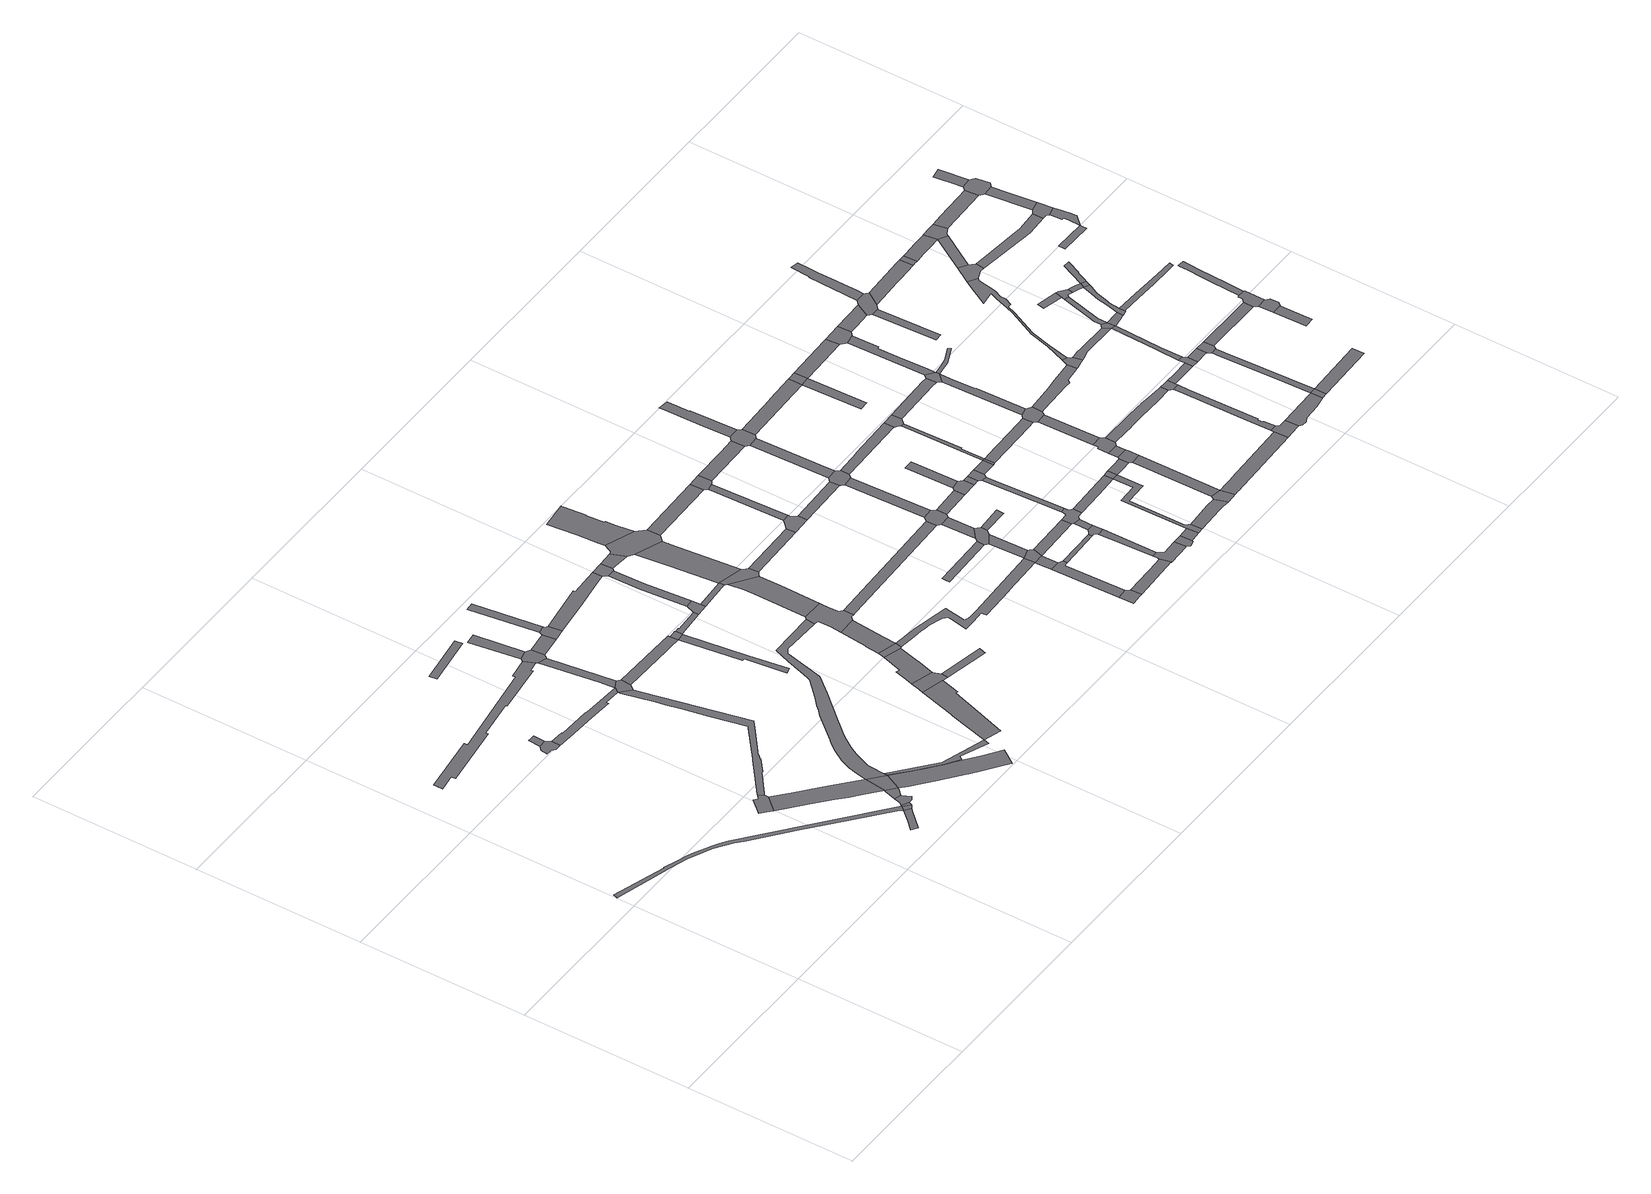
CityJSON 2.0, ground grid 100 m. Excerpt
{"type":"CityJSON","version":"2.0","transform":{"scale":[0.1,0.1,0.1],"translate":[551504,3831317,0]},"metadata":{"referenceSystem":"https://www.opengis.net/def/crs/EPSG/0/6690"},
"CityObjects":{
"road1":{"type":"Road","attributes":{"RoadStructureAttribute.sectionType":"1"},"geometry":[{"type":"MultiSurface","lod":"1","boundaries":[[[0,1,2,3,4,5,6,7,8,9,10,11,12,13,14,15,16,17,18,19,20,21,22,23,24,25,26,27,28,29,30]]]}]},
"road2":{"type":"Road","geometry":[{"type":"MultiSurface","lod":"1","boundaries":[[[31,32,33,34,35,36,37,38,39,40]]]}]},
"road3":{"type":"Road","geometry":[{"type":"MultiSurface","lod":"1","boundaries":[[[41,42,43,44,45,46,47,48,49]]]}]},
"road4":{"type":"Road","attributes":{"RoadStructureAttribute.sectionType":"7"},"geometry":[{"type":"MultiSurface","lod":"1","boundaries":[[[29,50,51,52,53,54,55,56]]]}]},
"road5":{"type":"Road","geometry":[{"type":"MultiSurface","lod":"1","boundaries":[[[57,58,59,42,41]]]}]},
"road6":{"type":"Road","attributes":{"function":"2","RoadStructureAttribute.sectionType":"1"},"geometry":[{"type":"MultiSurface","lod":"1","boundaries":[[[60,61,62,63,37,36,64,65,66,67,68,69,70]]]}]},
"road7":{"type":"Road","attributes":{"RoadStructureAttribute.sectionType":"1"},"geometry":[{"type":"MultiSurface","lod":"1","boundaries":[[[71,72,73,74,75,76,77,78,79,80,81,82,83,84,85,86]]]}]},
"road8":{"type":"Road","geometry":[{"type":"MultiSurface","lod":"1","boundaries":[[[30,29,56,87]]]}]},
"road9":{"type":"Road","attributes":{"RoadStructureAttribute.sectionType":"1"},"geometry":[{"type":"MultiSurface","lod":"1","boundaries":[[[88,89,30,87,90]]]}]},
"road10":{"type":"Road","geometry":[{"type":"MultiSurface","lod":"1","boundaries":[[[91,92,88,90,93,94,95,96,97]]]}]},
"road11":{"type":"Road","attributes":{"RoadStructureAttribute.sectionType":"1"},"geometry":[{"type":"MultiSurface","lod":"1","boundaries":[[[69,98,99,91,97,100,101]]]}]},
"road12":{"type":"Road","geometry":[{"type":"MultiSurface","lod":"1","boundaries":[[[70,69,101,102]]]}]},
"road13":{"type":"Road","attributes":{"RoadStructureAttribute.sectionType":"1"},"geometry":[{"type":"MultiSurface","lod":"1","boundaries":[[[103,104,105,106,107,49,48,108,109,110,111,112,113]]]}]},
"road14":{"type":"Road","attributes":{"RoadStructureAttribute.sectionType":"1"},"geometry":[{"type":"MultiSurface","lod":"1","boundaries":[[[112,114,115,116,117,118,119,120,121,122,123,124,125,40,39,126,127,128,129,130,131,132,133,134,135,136,137,138,139,140]]]}]},
"road15":{"type":"Road","attributes":{"function":"2","RoadStructureAttribute.sectionType":"1"},"geometry":[{"type":"MultiSurface","lod":"1","boundaries":[[[141,142,143,144,145,146,147,102,101,148,149,150,151,152,153,154,155,156,157,158,159]]]}]},
"road16":{"type":"Road","attributes":{"RoadStructureAttribute.sectionType":"1"},"geometry":[{"type":"MultiSurface","lod":"1","boundaries":[[[160,161,162,163]]]}]},
"road17":{"type":"Road","geometry":[{"type":"MultiSurface","lod":"1","boundaries":[[[164,165,166,167,168,169,170,171,172,173]]]}]},
"road18":{"type":"Road","geometry":[{"type":"MultiSurface","lod":"1","boundaries":[[[174,113,112,140,175,176]]]}]},
"road19":{"type":"Road","attributes":{"RoadStructureAttribute.sectionType":"1"},"geometry":[{"type":"MultiSurface","lod":"1","boundaries":[[[177,178,113,174,179]]]}]},
"road20":{"type":"Road","geometry":[{"type":"MultiSurface","lod":"1","boundaries":[[[180,181,71,86,177,179,182,183,184]]]}]},
"road21":{"type":"Road","attributes":{"RoadStructureAttribute.sectionType":"1"},"geometry":[{"type":"MultiSurface","lod":"1","boundaries":[[[185,186,181,180]]]}]},
"road22":{"type":"Road","attributes":{"RoadStructureAttribute.sectionType":"1"},"geometry":[{"type":"MultiSurface","lod":"1","boundaries":[[[187,184,183,188]]]}]},
"road23":{"type":"Road","attributes":{"RoadStructureAttribute.sectionType":"1"},"geometry":[{"type":"MultiSurface","lod":"1","boundaries":[[[189,190,191,192,193,194,195,196,197,198,199,200,201,202,203,204,70,102,205,206,207,208,209,210,211,212,213,214,215,216,217,218,219]]]}]},
"road24":{"type":"Road","attributes":{"RoadStructureAttribute.sectionType":"1"},"geometry":[{"type":"MultiSurface","lod":"1","boundaries":[[[220,221,176,175,222,223,224,225,226]]]}]},
"road25":{"type":"Road","geometry":[{"type":"MultiSurface","lod":"1","boundaries":[[[227,228,229,187,188,230,231,232]]]}]},
"road26":{"type":"Road","attributes":{"RoadStructureAttribute.sectionType":"1"},"geometry":[{"type":"MultiSurface","lod":"1","boundaries":[[[233,234,235,229,228]]]}]},
"road27":{"type":"Road","attributes":{"RoadStructureAttribute.sectionType":"1"},"geometry":[{"type":"MultiSurface","lod":"1","boundaries":[[[236,237,238,239,173,240,241,242,243,244,245]]]}]},
"road28":{"type":"Road","attributes":{"RoadStructureAttribute.sectionType":"1"},"geometry":[{"type":"MultiSurface","lod":"1","boundaries":[[[246,247,248,249,250,251,252,253,254,225]]]}]},
"road29":{"type":"Road","geometry":[{"type":"MultiSurface","lod":"1","boundaries":[[[255,256,226,225,254,257,258,259]]]}]},
"road30":{"type":"Road","geometry":[{"type":"MultiSurface","lod":"1","boundaries":[[[260,261,262,236,245,263,264,265,266,267]]]}]},
"road31":{"type":"Road","attributes":{"RoadStructureAttribute.sectionType":"1"},"geometry":[{"type":"MultiSurface","lod":"1","boundaries":[[[268,269,270,232,231,271,272,273,274]]]}]},
"road32":{"type":"Road","attributes":{"RoadStructureAttribute.sectionType":"1"},"geometry":[{"type":"MultiSurface","lod":"1","boundaries":[[[275,276,277,278,259,258,279]]]}]},
"road33":{"type":"Road","attributes":{"RoadStructureAttribute.sectionType":"1"},"geometry":[{"type":"MultiSurface","lod":"1","boundaries":[[[280,281,282,283,284,260,267,285,286,287]]]}]},
"road34":{"type":"Road","geometry":[{"type":"MultiSurface","lod":"1","boundaries":[[[288,280,287,289,290,291]]]}]},
"road35":{"type":"Road","attributes":{"RoadStructureAttribute.sectionType":"1"},"geometry":[{"type":"MultiSurface","lod":"1","boundaries":[[[292,293,294,295,296,265,264]]]}]},
"road36":{"type":"Road","geometry":[{"type":"MultiSurface","lod":"1","boundaries":[[[297,298,275,279,299,300]]]}]},
"road37":{"type":"Road","attributes":{"RoadStructureAttribute.sectionType":"1"},"geometry":[{"type":"MultiSurface","lod":"1","boundaries":[[[301,302,303,288,291,304,305,306]]]}]},
"road38":{"type":"Road","attributes":{"RoadStructureAttribute.sectionType":"1"},"geometry":[{"type":"MultiSurface","lod":"1","boundaries":[[[307,308,298,297,309,310]]]}]},
"road39":{"type":"Road","attributes":{"RoadStructureAttribute.sectionType":"1"},"geometry":[{"type":"MultiSurface","lod":"1","boundaries":[[[311,300,299,312]]]}]},
"road40":{"type":"Road","geometry":[{"type":"MultiSurface","lod":"1","boundaries":[[[313,219,218,314,315,316,317,301,306,318,319,320,321,322,323,324,325,326]]]}]},
"road41":{"type":"Road","geometry":[{"type":"MultiSurface","lod":"1","boundaries":[[[327,274,273,307,310,328]]]}]},
"road42":{"type":"Road","attributes":{"RoadStructureAttribute.sectionType":"1"},"geometry":[{"type":"MultiSurface","lod":"1","boundaries":[[[329,330,331,332,333,334,313,326,335,336]]]}]},
"road43":{"type":"Road","attributes":{"RoadStructureAttribute.sectionType":"1"},"geometry":[{"type":"MultiSurface","lod":"1","boundaries":[[[337,327,328,338]]]}]},
"road44":{"type":"Road","geometry":[{"type":"MultiSurface","lod":"1","boundaries":[[[311,312,339,340,341,329,336,342,343,344,345,346,347]]]}]},
"road45":{"type":"Road","attributes":{"RoadStructureAttribute.sectionType":"1"},"geometry":[{"type":"MultiSurface","lod":"1","boundaries":[[[348,349,350,351,311,347,352,353,354,355]]]}]},
"road46":{"type":"Road","geometry":[{"type":"MultiSurface","lod":"1","boundaries":[[[356,357,358,337,338,348,355,359,360,361]]]}]},
"road47":{"type":"Road","attributes":{"RoadStructureAttribute.sectionType":"1"},"geometry":[{"type":"MultiSurface","lod":"1","boundaries":[[[362,363,364,365,366,367,368,369,370,371,372,356,361]]]}]},
"road48":{"type":"Road","attributes":{"RoadStructureAttribute.sectionType":"1"},"geometry":[{"type":"MultiSurface","lod":"1","boundaries":[[[373,374,375,376,377,378,379,380,381,382,383,291,290,384,385,386,387,388,389,390,391,392,393,394,395,396,397,398,399,400,401,402,403,404,405,406,407,408,409]]]}]},
"road49":{"type":"Road","attributes":{"RoadStructureAttribute.sectionType":"1"},"geometry":[{"type":"MultiSurface","lod":"1","boundaries":[[[410,344,343,411]]]}]},
"road50":{"type":"Road","attributes":{"RoadStructureAttribute.sectionType":"1"},"geometry":[{"type":"MultiSurface","lod":"1","boundaries":[[[412,322,321,413,414,415]]]}]},
"road51":{"type":"Road","attributes":{"RoadStructureAttribute.sectionType":"1"},"geometry":[{"type":"MultiSurface","lod":"1","boundaries":[[[416,360,359,417]]]}]},
"road52":{"type":"Road","attributes":{"RoadStructureAttribute.sectionType":"1"},"geometry":[{"type":"MultiSurface","lod":"1","boundaries":[[[418,419,420,421,422]]]}]},
"road53":{"type":"Road","geometry":[{"type":"MultiSurface","lod":"1","boundaries":[[[423,424,425,426,427,428]]]}]},
"road54":{"type":"Road","geometry":[{"type":"MultiSurface","lod":"1","boundaries":[[[429,430,431,432,433,410,411,434,435]]]}]},
"road55":{"type":"Road","attributes":{"RoadStructureAttribute.sectionType":"1"},"geometry":[{"type":"MultiSurface","lod":"1","boundaries":[[[436,437,438,424,423,439,440,441,442,443]]]}]},
"road56":{"type":"Road","attributes":{"RoadStructureAttribute.sectionType":"1"},"geometry":[{"type":"MultiSurface","lod":"1","boundaries":[[[444,445,431,430]]]}]},
"road57":{"type":"Road","geometry":[{"type":"MultiSurface","lod":"1","boundaries":[[[446,447,448,438,437]]]}]},
"road58":{"type":"Road","geometry":[{"type":"MultiSurface","lod":"1","boundaries":[[[449,450,409,408,447,446,451]]]}]},
"road59":{"type":"Road","attributes":{"RoadStructureAttribute.sectionType":"1"},"geometry":[{"type":"MultiSurface","lod":"1","boundaries":[[[452,453,454,409,450]]]}]},
"road60":{"type":"Road","attributes":{"RoadStructureAttribute.sectionType":"1"},"geometry":[{"type":"MultiSurface","lod":"1","boundaries":[[[455,456,428,427,457]]]}]},
"road61":{"type":"Road","geometry":[{"type":"MultiSurface","lod":"1","boundaries":[[[458,416,417,445,444,459]]]}]},
"road62":{"type":"Road","geometry":[{"type":"MultiSurface","lod":"1","boundaries":[[[460,461,418,422,453,452,462,463]]]}]},
"road63":{"type":"Road","attributes":{"RoadStructureAttribute.sectionType":"1"},"geometry":[{"type":"MultiSurface","lod":"1","boundaries":[[[464,435,434,465]]]}]},
"road64":{"type":"Road","attributes":{"RoadStructureAttribute.sectionType":"1"},"geometry":[{"type":"MultiSurface","lod":"1","boundaries":[[[466,467,461,460]]]}]},
"road65":{"type":"Road","attributes":{"RoadStructureAttribute.sectionType":"1"},"geometry":[{"type":"MultiSurface","lod":"1","boundaries":[[[468,443,442,469]]]}]},
"road66":{"type":"Road","geometry":[{"type":"MultiSurface","lod":"1","boundaries":[[[470,471,472,473,412,415,474,467,466,475,476]]]}]},
"road67":{"type":"Road","attributes":{"RoadStructureAttribute.sectionType":"1"},"geometry":[{"type":"MultiSurface","lod":"1","boundaries":[[[477,451,446,478]]]}]},
"road68":{"type":"Road","geometry":[{"type":"MultiSurface","lod":"1","boundaries":[[[479,480,463,462]]]}]},
"road69":{"type":"Road","attributes":{"RoadStructureAttribute.sectionType":"1"},"geometry":[{"type":"MultiSurface","lod":"1","boundaries":[[[481,482,471,470]]]}]},
"road70":{"type":"Road","attributes":{"RoadStructureAttribute.sectionType":"1"},"geometry":[{"type":"MultiSurface","lod":"1","boundaries":[[[483,484,458,459,485]]]}]},
"road71":{"type":"Road","attributes":{"RoadStructureAttribute.sectionType":"1"},"geometry":[{"type":"MultiSurface","lod":"1","boundaries":[[[486,487,488,489,490,491]]]}]},
"road72":{"type":"Road","geometry":[{"type":"MultiSurface","lod":"1","boundaries":[[[492,493,491,490,494,455,457,495,496,497,498,499]]]}]},
"road73":{"type":"Road","attributes":{"RoadStructureAttribute.sectionType":"1"},"geometry":[{"type":"MultiSurface","lod":"1","boundaries":[[[500,476,475,501]]]}]},
"road74":{"type":"Road","geometry":[{"type":"MultiSurface","lod":"1","boundaries":[[[502,503,504,468,469,505,506,488,487]]]}]},
"road75":{"type":"Road","geometry":[{"type":"MultiSurface","lod":"1","boundaries":[[[507,464,465,508,482,481,509,510,511]]]}]},
"road76":{"type":"Road","attributes":{"RoadStructureAttribute.sectionType":"1"},"geometry":[{"type":"MultiSurface","lod":"1","boundaries":[[[512,503,502,513]]]}]},
"road77":{"type":"Road","geometry":[{"type":"MultiSurface","lod":"1","boundaries":[[[514,499,498,515,516,517]]]}]},
"road78":{"type":"Road","geometry":[{"type":"MultiSurface","lod":"1","boundaries":[[[518,519,520,521,522,523,524,525,477,478,512,513,526,527,528]]]}]},
"road79":{"type":"Road","attributes":{"RoadStructureAttribute.sectionType":"1"},"geometry":[{"type":"MultiSurface","lod":"1","boundaries":[[[529,530,531,532,507,511]]]}]},
"road80":{"type":"Road","geometry":[{"type":"MultiSurface","lod":"1","boundaries":[[[533,534,514,517,535,536]]]}]},
"road81":{"type":"Road","geometry":[{"type":"MultiSurface","lod":"1","boundaries":[[[537,538,539,500,501,540,541]]]}]},
"road82":{"type":"Road","geometry":[{"type":"MultiSurface","lod":"1","boundaries":[[[542,543,544,545,483,485,532,531,546,547]]]}]},
"road83":{"type":"Road","attributes":{"RoadStructureAttribute.sectionType":"1"},"geometry":[{"type":"MultiSurface","lod":"1","boundaries":[[[548,521,520,549]]]}]},
"road84":{"type":"Road","attributes":{"RoadStructureAttribute.sectionType":"1"},"geometry":[{"type":"MultiSurface","lod":"1","boundaries":[[[550,551,538,537]]]}]},
"road85":{"type":"Road","attributes":{"RoadStructureAttribute.sectionType":"1"},"geometry":[{"type":"MultiSurface","lod":"1","boundaries":[[[552,541,540,553,554]]]}]},
"road86":{"type":"Road","geometry":[{"type":"MultiSurface","lod":"1","boundaries":[[[555,552,554,556,548,549,557,558]]]}]},
"road87":{"type":"Road","attributes":{"RoadStructureAttribute.sectionType":"1"},"geometry":[{"type":"MultiSurface","lod":"1","boundaries":[[[559,560,561,562,563,543,542,564,565,566]]]}]},
"road88":{"type":"Road","attributes":{"RoadStructureAttribute.sectionType":"1"},"geometry":[{"type":"MultiSurface","lod":"1","boundaries":[[[567,568,569,510,509,570,571]]]}]},
"road89":{"type":"Road","attributes":{"RoadStructureAttribute.sectionType":"1"},"geometry":[{"type":"MultiSurface","lod":"1","boundaries":[[[572,528,527,573,574]]]}]},
"road90":{"type":"Road","attributes":{"RoadStructureAttribute.sectionType":"1"},"geometry":[{"type":"MultiSurface","lod":"1","boundaries":[[[575,576,577,578,579,580,581,574,582,583,584,533,536,585,586]]]}]},
"road91":{"type":"Road","attributes":{"RoadStructureAttribute.sectionType":"1"},"geometry":[{"type":"MultiSurface","lod":"1","boundaries":[[[587,588,589,555,558,590,591]]]}]},
"road92":{"type":"Road","attributes":{"RoadStructureAttribute.sectionType":"1"},"geometry":[{"type":"MultiSurface","lod":"1","boundaries":[[[592,586,585,593,594,595,596]]]}]},
"road93":{"type":"Road","geometry":[{"type":"MultiSurface","lod":"1","boundaries":[[[597,587,591,598]]]}]},
"road94":{"type":"Road","attributes":{"RoadStructureAttribute.sectionType":"1"},"geometry":[{"type":"MultiSurface","lod":"1","boundaries":[[[599,600,601,602,587,597]]]}]},
"road95":{"type":"Road","attributes":{"RoadStructureAttribute.sectionType":"1"},"geometry":[{"type":"MultiSurface","lod":"1","boundaries":[[[603,604,605,606,607,547,546,608,609]]]}]},
"road96":{"type":"Road","geometry":[{"type":"MultiSurface","lod":"1","boundaries":[[[610,572,574,581]]]}]},
"road97":{"type":"Road","geometry":[{"type":"MultiSurface","lod":"1","boundaries":[[[611,596,595,612,613]]]}]},
"road98":{"type":"Road","geometry":[{"type":"MultiSurface","lod":"1","boundaries":[[[614,567,571,615,616,602,601,617,618]]]}]},
"road99":{"type":"Road","attributes":{"RoadStructureAttribute.sectionType":"1"},"geometry":[{"type":"MultiSurface","lod":"1","boundaries":[[[619,620,610,581,621,622]]]}]},
"road100":{"type":"Road","attributes":{"RoadStructureAttribute.sectionType":"1"},"geometry":[{"type":"MultiSurface","lod":"1","boundaries":[[[623,624,611,613]]]}]},
"road101":{"type":"Road","attributes":{"RoadStructureAttribute.sectionType":"1"},"geometry":[{"type":"MultiSurface","lod":"1","boundaries":[[[625,626,627,628,597,598,629,630]]]}]},
"road102":{"type":"Road","geometry":[{"type":"MultiSurface","lod":"1","boundaries":[[[631,632,633,634,619,622,624,623]]]}]},
"road103":{"type":"Road","attributes":{"RoadStructureAttribute.sectionType":"1"},"geometry":[{"type":"MultiSurface","lod":"1","boundaries":[[[635,636,634,633]]]}]},
"road104":{"type":"Road","attributes":{"RoadStructureAttribute.sectionType":"1"},"geometry":[{"type":"MultiSurface","lod":"1","boundaries":[[[637,638,639,609]]]}]},
"road105":{"type":"Road","geometry":[{"type":"MultiSurface","lod":"1","boundaries":[[[640,641,642,643,636,635,644,645]]]}]},
"road106":{"type":"Road","geometry":[{"type":"MultiSurface","lod":"1","boundaries":[[[646,647,603,609,639]]]}]},
"road107":{"type":"Road","attributes":{"RoadStructureAttribute.sectionType":"1"},"geometry":[{"type":"MultiSurface","lod":"1","boundaries":[[[648,614,618,649,650,651]]]}]},
"road108":{"type":"Road","attributes":{"RoadStructureAttribute.sectionType":"1"},"geometry":[{"type":"MultiSurface","lod":"1","boundaries":[[[652,653,641,640]]]}]},
"road109":{"type":"Road","attributes":{"RoadStructureAttribute.sectionType":"1"},"geometry":[{"type":"MultiSurface","lod":"1","boundaries":[[[654,655,656,657,658,613,612,659,660,661,662,663,664]]]}]},
"road110":{"type":"Road","geometry":[{"type":"MultiSurface","lod":"1","boundaries":[[[665,666,667,668,625,630,653,652,669,670,671]]]}]},
"road111":{"type":"Road","attributes":{"RoadStructureAttribute.sectionType":"1"},"geometry":[{"type":"MultiSurface","lod":"1","boundaries":[[[672,673,674,675,676,677,678,679,668,667]]]}]},
"road112":{"type":"Road","attributes":{"RoadStructureAttribute.sectionType":"1"},"geometry":[{"type":"MultiSurface","lod":"1","boundaries":[[[680,681,646,639,682,683,684]]]}]},
"road113":{"type":"Road","geometry":[{"type":"MultiSurface","lod":"1","boundaries":[[[685,651,650,679,678,686,687]]]}]},
"road114":{"type":"Road","attributes":{"RoadStructureAttribute.sectionType":"1"},"geometry":[{"type":"MultiSurface","lod":"1","boundaries":[[[688,689,690,691,692,693,694,695,696,697,698,645,644,699,700,701,702,703,704,705,706,707]]]}]},
"road115":{"type":"Road","attributes":{"RoadStructureAttribute.sectionType":"1"},"geometry":[{"type":"MultiSurface","lod":"1","boundaries":[[[708,709,710,711,712,713,714,685,687]]]}]},
"road116":{"type":"Road","attributes":{"RoadStructureAttribute.sectionType":"1"},"geometry":[{"type":"MultiSurface","lod":"1","boundaries":[[[715,716,717,718,719,671,670,720,721,722,723,724,725,726]]]}]},
"road117":{"type":"Road","geometry":[{"type":"MultiSurface","lod":"1","boundaries":[[[727,728,729,730,731,732,733,734,735,736,687,686]]]}]},
"road118":{"type":"Road","geometry":[{"type":"MultiSurface","lod":"1","boundaries":[[[737,738,739,654,664,740,741,742]]]}]},
"road119":{"type":"Road","geometry":[{"type":"MultiSurface","lod":"1","boundaries":[[[743,680,684,714,713,744,745]]]}]},
"road120":{"type":"Road","attributes":{"RoadStructureAttribute.sectionType":"1"},"geometry":[{"type":"MultiSurface","lod":"1","boundaries":[[[746,747,748,749,750,751,752,753,754,755,756,757,758,739,738]]]}]},
"road121":{"type":"Road","geometry":[{"type":"MultiSurface","lod":"1","boundaries":[[[759,707,706,755,754,760,761]]]}]},
"road122":{"type":"Road","attributes":{"RoadStructureAttribute.sectionType":"1"},"geometry":[{"type":"MultiSurface","lod":"1","boundaries":[[[762,763,764,743,745,765,766,767]]]}]},
"road123":{"type":"Road","attributes":{"RoadStructureAttribute.sectionType":"1"},"geometry":[{"type":"MultiSurface","lod":"1","boundaries":[[[768,769,770,742,741,771,772,773,774,775,776]]]}]},
"road124":{"type":"Road","geometry":[{"type":"MultiSurface","lod":"1","boundaries":[[[777,778,779,715,726,780,781,782,783,784,785]]]}]},
"road125":{"type":"Road","attributes":{"RoadStructureAttribute.sectionType":"1"},"geometry":[{"type":"MultiSurface","lod":"1","boundaries":[[[786,787,788,789]]]}]},
"road126":{"type":"Road","attributes":{"RoadStructureAttribute.sectionType":"1"},"geometry":[{"type":"MultiSurface","lod":"1","boundaries":[[[790,761,760,791,792]]]}]},
"road127":{"type":"Road","geometry":[{"type":"MultiSurface","lod":"1","boundaries":[[[793,794,795,796,762,767,789,788,797,798]]]}]},
"road128":{"type":"Road","geometry":[{"type":"MultiSurface","lod":"1","boundaries":[[[799,768,776,800]]]}]},
"road129":{"type":"Road","attributes":{"RoadStructureAttribute.sectionType":"1"},"geometry":[{"type":"MultiSurface","lod":"1","boundaries":[[[801,802,803,783,782,804,805,806,807]]]}]},
"road130":{"type":"Road","geometry":[{"type":"MultiSurface","lod":"1","boundaries":[[[808,809,810,792,791,811,812,813]]]}]},
"road131":{"type":"Road","attributes":{"RoadStructureAttribute.sectionType":"1"},"geometry":[{"type":"MultiSurface","lod":"1","boundaries":[[[814,815,816,817,768,799,818,819,820]]]}]},
"road132":{"type":"Road","attributes":{"RoadStructureAttribute.sectionType":"1"},"geometry":[{"type":"MultiSurface","lod":"1","boundaries":[[[821,822,823,795,794,824,825,826,827,828,829]]]}]},
"road133":{"type":"Road","attributes":{"RoadStructureAttribute.sectionType":"1"},"geometry":[{"type":"MultiSurface","lod":"1","boundaries":[[[812,811,830,831,832]]]}]},
"road134":{"type":"Road","attributes":{"RoadStructureAttribute.sectionType":"1"},"geometry":[{"type":"MultiSurface","lod":"1","boundaries":[[[833,834,835,836,837,838,839,840,841,842,843,844,845,846,847,848,777,785,849,850,851,852,853,854,855,856,857,858,859,860]]]}]},
"road135":{"type":"Road","attributes":{"RoadStructureAttribute.sectionType":"1"},"geometry":[{"type":"MultiSurface","lod":"1","boundaries":[[[806,861,862,808,813,863,864]]]}]},
"road136":{"type":"Road","geometry":[{"type":"MultiSurface","lod":"1","boundaries":[[[832,831,865,814,820,866,867,868]]]}]},
"road137":{"type":"Road","attributes":{"RoadStructureAttribute.sectionType":"1"},"geometry":[{"type":"MultiSurface","lod":"1","boundaries":[[[869,870,871,798,797,872,873,874,875]]]}]},
"road138":{"type":"Road","geometry":[{"type":"MultiSurface","lod":"1","boundaries":[[[876,877,807,806,864,878]]]}]},
"road139":{"type":"Road","attributes":{"RoadStructureAttribute.sectionType":"1"},"geometry":[{"type":"MultiSurface","lod":"1","boundaries":[[[879,799,800,880]]]}]},
"road140":{"type":"Road","geometry":[{"type":"MultiSurface","lod":"1","boundaries":[[[881,882,883,878,864,884,885,886,887]]]}]},
"road141":{"type":"Road","attributes":{"RoadStructureAttribute.sectionType":"1"},"geometry":[{"type":"MultiSurface","lod":"1","boundaries":[[[888,889,876,878,890,891,892]]]}]},
"road142":{"type":"Road","geometry":[{"type":"MultiSurface","lod":"1","boundaries":[[[893,894,895,896]]]}]},
"road143":{"type":"Road","geometry":[{"type":"MultiSurface","lod":"1","boundaries":[[[897,896,895,888,892,898,899,900]]]}]},
"road144":{"type":"Road","geometry":[{"type":"MultiSurface","lod":"1","boundaries":[[[901,869,875,902,903]]]}]},
"road145":{"type":"Road","geometry":[{"type":"MultiSurface","lod":"1","boundaries":[[[904,833,860,905,906,907,908,909,910]]]}]},
"road146":{"type":"Road","attributes":{"RoadStructureAttribute.sectionType":"1"},"geometry":[{"type":"MultiSurface","lod":"1","boundaries":[[[911,912,913,914,881,887,915,916,917,918,919,920,921,922,923,924,925,926,927]]]}]},
"road147":{"type":"Road","attributes":{"RoadStructureAttribute.sectionType":"1"},"geometry":[{"type":"MultiSurface","lod":"1","boundaries":[[[928,929,868,867,930,931,932]]]}]},
"road148":{"type":"Road","attributes":{"RoadStructureAttribute.sectionType":"1"},"geometry":[{"type":"MultiSurface","lod":"1","boundaries":[[[933,934,900,899,935,911,936]]]}]},
"road149":{"type":"Road","geometry":[{"type":"MultiSurface","lod":"1","boundaries":[[[936,911,927,937]]]}]},
"road150":{"type":"Road","attributes":{"RoadStructureAttribute.sectionType":"1"},"geometry":[{"type":"MultiSurface","lod":"1","boundaries":[[[938,939,940,941,942,943,944,945,901,903,946,947,948,949,950]]]}]},
"road151":{"type":"Road","attributes":{"RoadStructureAttribute.sectionType":"1"},"geometry":[{"type":"MultiSurface","lod":"1","boundaries":[[[950,951,904,910,952,953,954]]]}]},
"road152":{"type":"Road","geometry":[{"type":"MultiSurface","lod":"1","boundaries":[[[955,956,957,958,959,936,937]]]}]},
"road153":{"type":"Road","attributes":{"RoadStructureAttribute.sectionType":"1"},"geometry":[{"type":"MultiSurface","lod":"1","boundaries":[[[960,961,918,917,962,963,964,965,966]]]}]},
"road154":{"type":"Road","attributes":{"RoadStructureAttribute.sectionType":"1"},"geometry":[{"type":"MultiSurface","lod":"1","boundaries":[[[967,968,969,970]]]}]},
"road155":{"type":"Road","geometry":[{"type":"MultiSurface","lod":"1","boundaries":[[[971,972,973,968,967,974,975]]]}]},
"road156":{"type":"Road","geometry":[{"type":"MultiSurface","lod":"1","boundaries":[[[976,977,978,932,931,972,971,979,980]]]}]},
"road157":{"type":"Road","geometry":[{"type":"MultiSurface","lod":"1","boundaries":[[[981,982,983,938,950,954,984,985]]]}]},
"road158":{"type":"Road","attributes":{"RoadStructureAttribute.sectionType":"1"},"geometry":[{"type":"MultiSurface","lod":"1","boundaries":[[[986,909,908,987,988,989]]]}]},
"road159":{"type":"Road","attributes":{"RoadStructureAttribute.sectionType":"1"},"geometry":[{"type":"MultiSurface","lod":"1","boundaries":[[[990,991,992,993,994,995,976,980,996,997,998,999,1000,1001,1002]]]}]},
"road160":{"type":"Road","geometry":[{"type":"MultiSurface","lod":"1","boundaries":[[[1003,1004,1005,1006]]]}]},
"road161":{"type":"Road","attributes":{"RoadStructureAttribute.sectionType":"1"},"geometry":[{"type":"MultiSurface","lod":"1","boundaries":[[[1007,1008,1009,1010,981,985,1011]]]}]},
"road162":{"type":"Road","attributes":{"RoadStructureAttribute.sectionType":"1"},"geometry":[{"type":"MultiSurface","lod":"1","boundaries":[[[1012,1013,1014,1015,1016,1017,1018,1019,1020,1021,1006,1022]]]}]},
"road163":{"type":"Road","geometry":[{"type":"MultiSurface","lod":"1","boundaries":[[[1023,1024,989,988,1025,1016,1015]]]}]},
"road164":{"type":"Road","attributes":{"RoadStructureAttribute.sectionType":"1"},"geometry":[{"type":"MultiSurface","lod":"1","boundaries":[[[1026,1027,1028,1029,1024,1023]]]}]},
"road165":{"type":"Road","geometry":[{"type":"MultiSurface","lod":"1","boundaries":[[[1030,1031,1032,1033,1034,1007,1011,1029,1028,1035,1036,1037]]]}]},
"road166":{"type":"Road","attributes":{"RoadStructureAttribute.sectionType":"1"},"geometry":[{"type":"MultiSurface","lod":"1","boundaries":[[[1038,1039,1040,1041,1033,1032]]]}]}
},
"vertices":[
[1387,295,0],[1382,299,0],[773,801,0],[723,843,0],[683,875,0],[640,902,0],[605,924,0],[572,942,0],[542,956,0],[512,971,0],[474,986,0],[412,1010,0],[331,1039,0],[329,1034,0],[15,1131,0],[8,1107,0],[75,1086,0],[206,1048,0],[354,1007,0],[451,975,0],[537,936,0],[590,909,0],[642,875,0],[685,843,0],[723,810,0],[950,625,0],[1149,457,0],[1358,284,0],[1364,277,0],[1371,267,0],[1389,293,0],
[1037,934,0],[1033,931,0],[1012,948,0],[941,866,0],[972,839,0],[1000,813,0],[1073,896,0],[1073,903,0],[1073,920,0],[1052,946,0],
[795,2073,0],[750,2070,0],[736,2058,0],[726,2050,0],[723,2011,0],[755,2009,0],[777,1993,0],[812,1991,0],[815,2044,0],
[1315,208,0],[1266,156,0],[1298,130,0],[1345,180,0],[1390,228,0],[1391,229,0],[1404,242,0],
[800,2143,0],[777,2144,0],[755,2145,0],
[1455,563,0],[1289,707,0],[1165,815,0],[1084,885,0],[1135,699,0],[1189,652,0],[1243,604,0],[1298,555,0],[1355,505,0],[1441,432,0],[1458,559,0],
[1238,2505,0],[1119,2486,0],[1122,2468,0],[556,2385,0],[554,2403,0],[207,2357,0],[206,2304,0],[306,2317,0],[309,2293,0],[684,2344,0],[682,2357,0],[914,2391,0],[915,2383,0],[1208,2421,0],[1206,2434,0],[1269,2444,0],
[1426,256,0],
[1392,298,0],[1391,295,0],[1434,277,0],
[1417,354,0],[1405,313,0],[1439,277,0],[1457,276,0],[1482,293,0],[1465,319,0],[1456,342,0],
[1439,426,0],[1431,397,0],[1492,380,0],[1495,384,0],
[1543,485,0],
[1151,2016,0],[1102,2019,0],[1090,2024,0],[897,2031,0],[898,2038,0],[896,1986,0],[1079,1974,0],[1214,1964,0],[1216,1981,0],[1311,1974,0],[1332,2002,0],
[1312,1969,0],[1314,1958,0],[1359,1774,0],[1356,1773,0],[1368,1719,0],[1387,1631,0],[1418,1485,0],[1463,1279,0],[1453,1271,0],[1273,1125,0],[1264,1118,0],[1062,955,0],[1084,928,0],[1212,1028,0],[1212,1027,0],[1214,1025,0],[1292,1089,0],[1293,1090,0],[1291,1094,0],[1311,1109,0],[1308,1113,0],[1473,1247,0],[1491,1262,0],[1511,1278,0],[1512,1278,0],[1380,1878,0],[1371,1920,0],
[1943,165,0],[1883,209,0],[1820,257,0],[1770,294,0],[1754,306,0],[1699,351,0],[1646,395,0],[1537,348,0],[1596,299,0],[1646,256,0],[1694,218,0],[1734,186,0],[1771,157,0],[1784,148,0],[1838,107,0],[1880,76,0],[1942,31,0],[1974,9,0],[2035,98,0],
[1179,2879,0],[880,2836,0],[887,2792,0],[1186,2835,0],
[1782,307,0],[1770,317,0],[1550,503,0],[1546,487,0],[1655,391,0],[1774,295,0],[1856,239,0],[1868,259,0],[2033,193,0],[2042,226,0],
[1379,2027,0],[1396,1951,0],[1399,2012,0],
[1275,2433,0],[1325,2090,0],[1326,2416,0],
[1308,2535,0],[1250,2522,0],[1339,2434,0],[1342,2438,0],[1336,2517,0],
[1268,2826,0],[1205,2818,0],
[1463,2536,0],[1475,2458,0],
[2023,1483,0],[1987,1384,0],[1941,1237,0],[1931,1216,0],[1832,1115,0],[1790,1078,0],[1762,1049,0],[1735,1023,0],[1607,875,0],[1605,873,0],[1584,849,0],[1552,808,0],[1510,740,0],[1486,678,0],[1486,677,0],[1474,635,0],[1552,608,0],[1593,706,0],[1623,759,0],[1657,809,0],[1668,824,0],[1676,834,0],[1692,855,0],[1731,900,0],[1763,935,0],[1897,1085,0],[1981,1189,0],[2036,1420,0],[2065,1441,0],[2302,1432,0],[2304,1485,0],
[1810,2000,0],[1753,2001,0],[1715,1942,0],[1753,1941,0],[1814,1939,0],[1816,1939,0],[1812,1987,0],
[1519,2555,0],[1518,2565,0],[1473,2557,0],[1502,2462,0],[1543,2468,0],[1532,2546,0],
[1461,2965,0],[1414,2959,0],[1470,2575,0],
[2171,688,0],[2112,478,0],[2107,461,0],[2043,229,0],[2146,193,0],[2221,424,0],[2237,473,0],[2260,545,0],[2272,542,0],[2302,651,0],
[1867,1581,0],[1880,1582,0],[1880,1579,0],[1912,1344,0],[1912,1342,0],[1928,1346,0],[1945,1350,0],[1912,1584,0],[1861,1944,0],
[1858,1987,0],[1857,1990,0],[1863,1949,0],[1864,1950,0],[1860,1987,0],
[2193,768,0],[2178,714,0],[2176,706,0],[2315,648,0],[2337,644,0],[2341,684,0],[2329,719,0],[2325,732,0],
[1834,2578,0],[1830,2590,0],[1747,2578,0],[1748,2495,0],[1934,2521,0],[2004,2530,0],[2000,2585,0],
[2032,1992,0],[1951,1987,0],[1886,1983,0],[1886,1988,0],[2034,1961,0],
[2283,998,0],[2252,893,0],[2247,878,0],[2224,885,0],[2209,825,0],[2351,826,0],[2361,863,0],[2389,966,0],
[2295,1038,0],[2398,970,0],[2399,970,0],[2404,1008,0],
[2597,589,0],[2603,610,0],[2609,631,0],[2607,632,0],[2345,683,0],
[2098,2047,0],[2053,2044,0],[2105,1966,0],[2103,1997,0],
[2320,1285,0],[2304,1124,0],[2303,1122,0],[2411,1089,0],[2415,1132,0],[2428,1286,0],
[2025,2505,0],[2029,2321,0],[2074,2324,0],[2070,2505,0],
[2290,2009,0],[2293,1978,0],
[2320,1499,0],[2324,1431,0],[2327,1399,0],[2327,1393,0],[2328,1349,0],[2443,1302,0],[2444,1303,0],[2447,1306,0],[2468,1307,0],[2466,1366,0],[2445,1384,0],[2445,1408,0],[2445,1445,0],[2445,1499,0],
[2079,2589,0],[2083,2518,0],
[2305,1966,0],[2309,1933,0],[2315,1897,0],[2318,1870,0],[2319,1844,0],[2319,1813,0],[2446,1739,0],[2444,1868,0],
[2167,2593,0],[2201,2509,0],
[2296,1976,0],[2297,1975,0],[2301,1970,0],[2455,1876,0],[2471,1889,0],[2467,1945,0],[2458,1953,0],[2456,1955,0],[2437,1973,0],
[2234,2486,0],[2257,2291,0],[2290,2013,0],[2290,2010,0],[2397,2388,0],[2397,2392,0],[2397,2393,0],[2393,2426,0],
[2207,2648,0],[2189,2613,0],[2182,2598,0],[2425,2459,0],[2424,2538,0],[2377,2583,0],
[2363,2688,0],[2359,2749,0],[2353,2748,0],[2343,2859,0],[2346,2861,0],[2334,2988,0],[2332,3000,0],[2332,3001,0],[2175,2984,0],[2194,2809,0],[2204,2683,0],
[2839,807,0],[2793,805,0],[2767,806,0],[2748,819,0],[2769,946,0],[2661,968,0],[2618,977,0],[2599,981,0],[2579,984,0],[2560,988,0],[2524,993,0],[2504,957,0],[2555,952,0],[2580,948,0],[2617,941,0],[2631,938,0],[2669,925,0],[2694,917,0],[2699,914,0],[2705,909,0],[2707,908,0],[2712,903,0],[2716,897,0],[2718,891,0],[2710,846,0],[2707,830,0],[2696,771,0],[2721,772,0],[2722,772,0],[2759,773,0],[2839,775,0],[2839,771,0],[2841,743,0],[3059,752,0],[3060,752,0],[3310,761,0],[3305,824,0],
[2823,1956,0],[2825,1900,0],
[3265,1397,0],[2486,1308,0],[2487,1308,0],[3269,1336,0],
[2835,2549,0],[2837,2469,0],
[3279,1096,0],[2947,1085,0],[2947,1062,0],[2948,1040,0],[3280,1051,0],
[3387,263,0],[3327,261,0],[3330,175,0],[3387,177,0],[3410,178,0],[3407,243,0],
[2913,1989,0],[2913,2003,0],[2870,2001,0],[2852,1984,0],[2843,1975,0],[2940,1904,0],[2938,1960,0],
[3379,661,0],[3373,664,0],[3313,663,0],[3375,620,0],[3375,623,0],[3375,624,0],[3400,625,0],[3399,649,0],
[2893,2456,0],[2854,2448,0],
[3370,762,0],[3310,760,0],[3312,693,0],
[3374,837,0],[3365,845,0],[3390,823,0],
[3358,1075,0],[3299,1034,0],[3306,836,0],
[3685,254,0],[3649,250,0],[3697,189,0],
[2913,2551,0],[2915,2472,0],
[3355,1163,0],[3296,1115,0],[3379,1099,0],[3381,1139,0],
[3244,1970,0],[3248,1914,0],
[3350,1320,0],[3289,1317,0],
[3639,654,0],[3639,634,0],
[3346,1422,0],[3285,1420,0],[3276,1409,0],[3274,1406,0],[3279,1326,0],[3367,1339,0],[3365,1400,0],
[3657,831,0],[3658,771,0],
[3532,1103,0],[3534,1146,0],
[3327,1897,0],[3268,1892,0],
[3225,2559,0],[3127,2556,0],[3229,2480,0],
[3712,546,0],[3711,615,0],[3669,614,0],[3672,545,0],[3683,294,0],[3717,295,0],
[3739,258,0],[3722,287,0],[3684,271,0],[3698,189,0],[3697,186,0],[3830,192,0],[3837,192,0],[3834,262,0],
[3539,1408,0],[3541,1345,0],
[3709,678,0],[3668,677,0],[3653,665,0],[3659,634,0],[3661,631,0],
[3266,1993,0],[3254,1908,0],[3344,1918,0],[3348,1973,0],[3326,1993,0],
[3668,764,0],[3708,757,0],
[3888,264,0],[3853,176,0],[3891,184,0],[3891,194,0],
[3742,840,0],[3737,846,0],[3736,866,0],[3707,865,0],[3702,840,0],[3701,838,0],[3698,831,0],[3692,832,0],[3721,775,0],[3758,776,0],[3756,828,0],
[3324,2081,0],[3317,2292,0],[3311,2464,0],[3250,2460,0],
[3955,267,0],[3952,267,0],[3899,194,0],[3958,197,0],
[3608,1432,0],[3552,1423,0],[3540,1408,0],[3632,1348,0],[3630,1411,0],
[3311,2581,0],[3247,2580,0],[3238,2571,0],[3226,2560,0],[3330,2483,0],[3328,2562,0],
[3682,1334,0],[3712,1330,0],
[3597,1711,0],[3544,1710,0],
[3666,1411,0],[3661,1349,0],[3667,1349,0],
[3724,1412,0],[3677,1339,0],[3718,1339,0],[3724,1350,0],
[3231,3002,0],[3232,2971,0],[3236,2871,0],[3240,2757,0],[3244,2647,0],[3298,2859,0],[3296,2859,0],[3292,2995,0],
[3768,1990,0],[3503,1981,0],[3502,1978,0],[3767,1930,0],[3770,1930,0],
[4058,840,0],[3918,781,0],[4060,785,0],
[3986,275,0],[3972,290,0],[3966,627,0],[4091,631,0],[4099,631,0],[4099,639,0],[4097,786,0],[4063,666,0],[3946,662,0],[3947,597,0],[3994,198,0],[3991,269,0],
[3811,1413,0],[3802,1413,0],[3799,1413,0],[3743,1351,0],[3813,1352,0],
[4157,277,0],[4158,205,0],[4196,207,0],[4240,202,0],[4215,277,0],
[3826,1414,0],[3828,1353,0],
[3822,1556,0],[3830,1556,0],[3819,1903,0],[3799,1903,0],
[3778,2579,0],[3601,2574,0],[3600,2573,0],[3595,2573,0],[3594,2571,0],[3695,2495,0],[3781,2498,0],
[4095,842,0],
[4229,297,0],[4305,206,0],[4289,286,0],
[3842,1992,0],[3792,1916,0],[3796,1913,0],[3824,1909,0],[3844,1933,0],
[4203,846,0],[4152,844,0],[4152,788,0],[4206,790,0],
[4282,776,0],[4219,775,0],
[4189,1424,0],[4146,1423,0],[3857,1416,0],[3839,1415,0],[4147,1361,0],[4194,1363,0],
[4281,846,0],[4281,847,0],[4281,857,0],[4210,855,0],
[4279,913,0],[4209,912,0],
[3794,2145,0],[3849,2148,0],[3835,2500,0],
[4282,1017,0],[4221,1016,0],[4222,983,0],[4209,982,0],[4296,932,0],[4299,992,0],
[3833,2581,0],[3792,2579,0],
[4140,2002,0],[4141,1941,0],[4176,1941,0],[4172,2001,0],
[4271,1348,0],[4212,1345,0],
[4812,305,0],[4395,290,0],[4394,290,0],[4388,290,0],[4343,288,0],[4336,207,0],[4337,207,0],[4382,209,0],[4386,209,0],[4388,209,0],[4815,224,0],
[4276,1441,0],[4274,1442,0],[4257,1452,0],[4208,1442,0],[4271,1349,0],[4284,1370,0],[4288,1433,0],
[4248,1734,0],[4247,1746,0],[4244,1761,0],[4243,1762,0],[4242,1768,0],[4238,1903,0],[4236,1962,0],[4192,1919,0],
[4134,2590,0],[4119,2590,0],[3921,2503,0],[4135,2510,0],[4144,2510,0],
[4188,2022,0],[4237,1963,0],[4236,1985,0],
[4759,977,0],[4679,982,0],[4617,987,0],[4611,987,0],[4587,989,0],[4562,989,0],[4523,990,0],[4445,990,0],[4444,990,0],[4401,991,0],[4399,991,0],[4391,931,0],[4395,931,0],[4437,930,0],[4440,930,0],[4536,930,0],[4606,929,0],[4682,928,0],[4776,928,0],[4779,976,0],
[4235,1994,0],[4234,2042,0],[4229,2183,0],[4225,2334,0],[4236,2334,0],[4231,2494,0],[4174,2484,0],
[4655,1464,0],[4623,1461,0],[4580,1458,0],[4518,1453,0],[4456,1445,0],[4306,1373,0],[4444,1377,0],[4509,1378,0],[4546,1378,0],[4561,1396,0],[4621,1401,0],[4659,1407,0],
[4273,1968,0],[4330,1978,0],[4350,1986,0],[4370,1994,0],[4430,2022,0],[4426,2030,0],[4422,2039,0],[4367,2014,0],[4338,2001,0],[4300,1993,0],
[4871,308,0],[4853,325,0],[4812,324,0],[4905,227,0],[4920,228,0],[4917,309,0],
[4249,2594,0],[4242,2504,0],[4254,2514,0],
[4850,397,0],[4846,397,0],[4843,397,0],[4841,397,0],[4841,428,0],[4842,428,0],[4850,429,0],[4839,851,0],[4838,910,0],[4797,910,0],[4799,851,0],[4809,428,0],[4810,396,0],
[4816,974,0],[4838,928,0],[4838,974,0],
[4446,2600,0],[4348,2597,0],[4346,2597,0],[4299,2515,0],[4356,2517,0],[4402,2519,0],
[5162,317,0],[5159,317,0],[5146,316,0],[4935,215,0],[4965,212,0],[4968,214,0],[4993,230,0],[5091,234,0],[5163,246,0],
[4670,1504,0],[4663,1485,0],[4663,1484,0],[4669,1407,0],[4673,1408,0],[4727,1419,0],[4716,1472,0],[4702,1489,0],[4697,1494,0],
[4442,2121,0],[4487,2123,0],[4471,2499,0],[4426,2497,0],
[4895,973,0],[4997,926,0],[4997,973,0],
[4540,2614,0],[4531,2623,0],[4470,2621,0],[4447,2601,0],[4496,2522,0],[4552,2604,0],
[5197,318,0],[5199,248,0],
[4801,1475,0],[4759,1475,0],[4727,1473,0],[4740,1422,0],[4792,1433,0],[5010,1433,0],[4983,1474,0],
[4998,1012,0],[4997,980,0],[4997,977,0],[5039,926,0],[5039,987,0],[5028,1011,0],
[5138,904,0],[5139,854,0],[5151,609,0],[5155,469,0],[5184,625,0],[5174,854,0],[5173,904,0],
[4494,3042,0],[4487,2922,0],[4479,2922,0],[4532,2671,0],[4534,2754,0],[4535,2827,0],[4536,2904,0],[4538,2966,0],[4539,3032,0],
[5111,926,0],[5124,926,0],[5122,986,0],
[4898,2237,0],[4889,2222,0],[4866,2183,0],[4865,2182,0],[4845,2144,0],[4836,2127,0],[4809,2077,0],[4885,2087,0],[4891,2087,0],[4875,2044,0],[4865,2014,0],[4847,1963,0],[4829,1913,0],[4763,1775,0],[4750,1747,0],[4716,1625,0],[4726,1622,0],[4759,1744,0],[4836,1909,0],[4855,1959,0],[4878,1958,0],[4897,2002,0],[4900,2036,0],[4918,2075,0],[4920,2091,0],[4939,2194,0],[4943,2198,0],[4950,2206,0],
[5010,1428,0],[5001,1146,0],[5027,1146,0],[5037,1423,0],
[5137,906,0],[5175,907,0],[5185,925,0],[5185,986,0],
[4846,2614,0],[4819,2613,0],[4769,2611,0],[4555,2524,0],[4693,2529,0],[4727,2530,0],[4849,2534,0],
[5006,1492,0],[5000,1487,0],[5034,1473,0],
[5560,330,0],[5562,259,0],
[5129,1475,0],[5110,1475,0],[5104,1475,0],[5043,1424,0],[5108,1434,0],[5110,1435,0],[5126,1437,0],
[5061,1750,0],[5006,1533,0],[5034,1482,0],[5033,1532,0],[5087,1744,0],
[4955,1845,0],[4944,1801,0],[5067,1772,0],[5077,1816,0],
[5095,1811,0],[5098,1756,0],[5130,1747,0],[5133,1779,0],
[4884,2615,0],[4871,2535,0],[4887,2535,0],
[4958,2336,0],[4953,2207,0],[4974,2216,0],[5000,2227,0],[5029,2223,0],[5036,2275,0],[5010,2305,0],
[5191,1723,0],[5172,1661,0],[5157,1610,0],[5144,1545,0],[5157,1442,0],[5157,1447,0],[5157,1450,0],[5157,1483,0],[5166,1549,0],[5169,1560,0],[5175,1580,0],[5187,1626,0],[5193,1643,0],[5198,1653,0],[5205,1666,0],[5217,1694,0],[5223,1708,0],
[5419,984,0],[5248,986,0],[5186,925,0],[5546,924,0],[5547,984,0],
[5174,1766,0],[5152,1774,0],[5165,1734,0],[5209,1751,0],
[5237,1737,0],
[5071,2621,0],[5065,2620,0],[5002,2619,0],[4991,2618,0],[4944,2617,0],[4927,2616,0],[4921,2616,0],[4885,2615,0],[4927,2537,0],[4938,2537,0],[5004,2539,0],[5009,2539,0],[5085,2542,0],
[4975,2363,0],[5022,2325,0],[5025,2330,0],[5135,2511,0],
[5243,1752,0],[5268,1808,0],[5272,1806,0],[5309,1892,0],[5273,1895,0],
[5479,1467,0],[5298,1476,0],[5278,1445,0],[5412,1440,0],[5531,1436,0],[5582,1436,0],[5588,1462,0],
[5627,815,0],[5567,813,0],[5573,620,0],[5633,622,0],
[5623,907,0],[5564,903,0],[5565,858,0],[5645,836,0],[5643,886,0],
[5577,1031,0],[5568,1030,0],[5567,1004,0],[5623,1028,0],[5616,1029,0],
[5168,2624,0],[5153,2624,0],[5130,2623,0],[5144,2526,0],[5180,2545,0],
[5385,2239,0],[5386,2179,0],[5515,2184,0],[5512,2247,0],
[5596,1417,0],[5596,1407,0],[5593,1351,0],[5589,1272,0],[5584,1200,0],[5581,1115,0],[5621,1137,0],[5626,1241,0],[5630,1308,0],[5633,1367,0],[5635,1398,0],[5636,1404,0],[5636,1413,0],
[5383,2003,0],[5382,1963,0],[5574,1959,0],[5575,1999,0],
[5470,2635,0],[5407,2633,0],[5323,2630,0],[5237,2627,0],[5478,2555,0],
[5627,2060,0],[5623,2088,0],[5616,2140,0],[5610,2188,0],[5556,2173,0],[5558,2163,0],[5560,2140,0],[5562,2102,0],[5575,2102,0],[5577,2064,0],[5628,2057,0],
[5598,2279,0],[5539,2267,0],[5541,2185,0],
[5587,2362,0],[5579,2439,0],[5566,2537,0],[5505,2534,0],
[5566,2646,0],[5550,2657,0],[5550,2659,0],[5489,2655,0],[5486,2651,0],[5574,2545,0],[5590,2559,0],[5576,2639,0],
[5528,2835,0],[5468,2825,0],[5473,2782,0],[5481,2721,0]
]}
